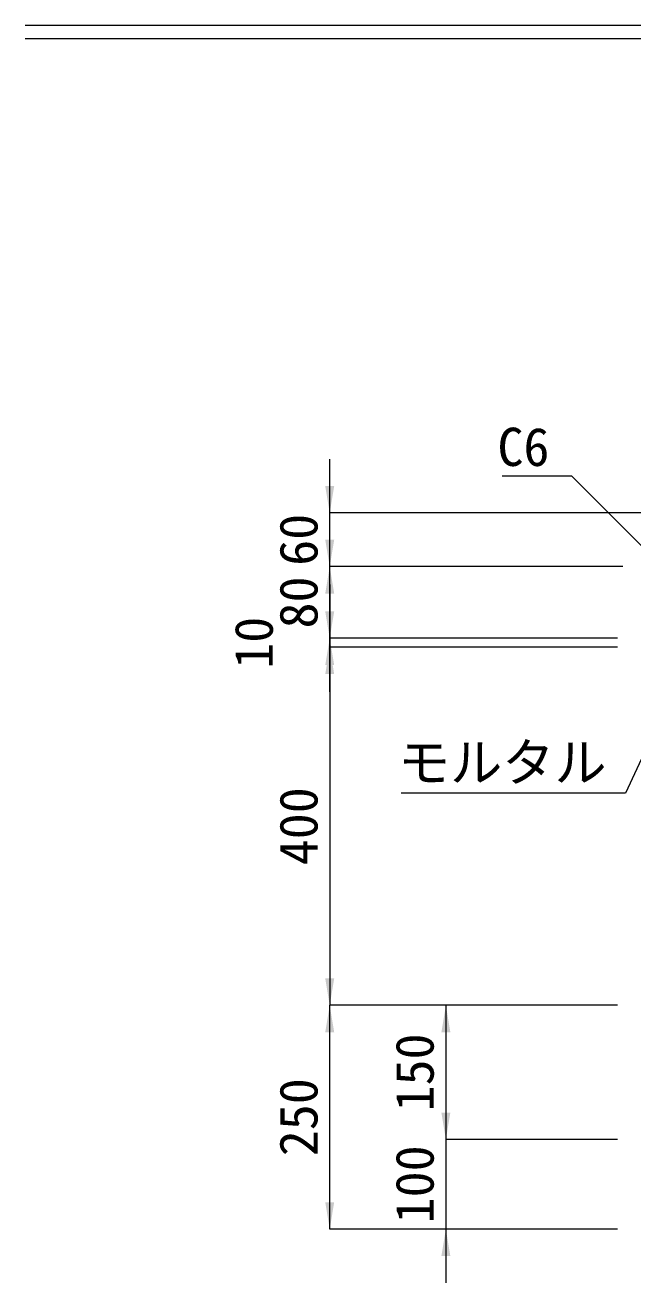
# Model space of a CAD drawing. Units: millimetres at full size. Extents: x -1934 to 78146, y -143454 to -112471.
# Drawn here: x 502 to 1182, y -137675 to -136271 of the extents above; entities that cross this region are included whole.
import ezdxf
from ezdxf.enums import TextEntityAlignment as Align

# ---------------------------------------------------------------- set-up
doc = ezdxf.new("R2010")
doc.units = ezdxf.units.MM
doc.header["$LTSCALE"] = 23
for name, color, linetype, lineweight in [('0_2', 7, 'Continuous', 13), ('寸法線', 7, 'Continuous', 13), ('引出線', 4, 'Continuous', 13)]:
    doc.layers.add(name, color=color, linetype=linetype, lineweight=lineweight)
doc.styles.add('ＭＳ ゴシック', font='')
doc.styles.get('ＭＳ ゴシック').set_extended_font_data('MS Gothic')

# ---------------------------------------------------------------- blocks, each defined once
blk = doc.blocks.new('filled_arrow')
at = {"color": 0, "linetype": 'Continuous', "lineweight": -2}
blk.add_solid([(7.5, 1.25), (0, 0), (7.5, -1.25)], dxfattribs=at)

msp = doc.modelspace()

# ---------------------------------------------------------------- linework, layer by layer
at = {"layer": '0_2'}
for p, q in [((502.21, -136270.56), (2431.73, -136270.56)), ((502.21, -136285.56), (2431.73, -136285.56))]:
    msp.add_line(p, q, dxfattribs=at)
at = {"layer": '寸法線'}
for p, q in [((842.8, -136935.41), (842.8, -136755.41)), ((842.8, -137015.41), (842.8, -136815.41)), ((1434.63, -136815.41), (842.8, -136815.41)), ((1170.63, -136875.41), (842.8, -136875.41)), ((1170.63, -136875.41), (842.8, -136875.41)), ((842.8, -136895.41), (842.8, -137025.41)), ((1164.63, -136955.41), (842.8, -136955.41)), ((1164.63, -136955.41), (842.8, -136955.41)), ((1164.63, -136965.41), (842.8, -136965.41)), ((842.8, -136965.41), (842.8, -137365.41)), ((1164.63, -136965.41), (842.8, -136965.41)), ((842.8, -137615.41), (842.8, -137365.41)), ((1164.63, -137365.41), (842.8, -137365.41)), ((1164.63, -137365.41), (842.8, -137365.41)), ((972.66, -137365.41), (972.66, -137515.41)), ((1164.63, -137365.41), (972.66, -137365.41)), ((972.66, -137455.41), (972.66, -137675.41)), ((1164.63, -137515.41), (972.66, -137515.41)), ((1164.63, -137515.41), (972.66, -137515.41)), ((1164.63, -137615.41), (842.8, -137615.41)), ((1164.63, -137615.41), (972.66, -137615.41))]:
    msp.add_line(p, q, dxfattribs=at)
at = {"layer": '引出線'}
for points in [[(1217.63, -136878.41), (1113.46, -136774.25), (1035.47, -136774.25)], [(1249.63, -136965.41), (1173.69, -137128.27), (922.77, -137128.27)]]:
    msp.add_lwpolyline(points, dxfattribs=at)

# ---------------------------------------------------------------- block references
at = {"layer": '寸法線', "xscale": 4, "yscale": 4}
for p, rotation in [((842.8, -136815.41), 90), ((842.8, -136875.41), 90), ((842.8, -136875.41), 270), ((842.8, -136955.41), 90), ((842.8, -136955.41), 270), ((842.8, -136965.41), 270), ((842.8, -136965.41), 270), ((842.8, -137365.41), 90), ((842.8, -137365.41), 270), ((972.66, -137365.41), 270), ((972.66, -137515.41), 90), ((972.66, -137515.41), 90), ((842.8, -137615.41), 90), ((972.66, -137615.41), 270)]:
    msp.add_blockref('filled_arrow', p, dxfattribs=dict(at, rotation=rotation))

# ---------------------------------------------------------------- texts
at = {"layer": '寸法線', "style": 'ＭＳ ゴシック'}
for s, p in [('60', (807.8, -136845.41)), ('80', (807.8, -136915.41)), ('10', (757.8, -136960.41)), ('400', (807.8, -137165.41)), ('150', (937.66, -137440.41)), ('250', (807.8, -137490.41)), ('100', (937.66, -137565.41))]:
    msp.add_text(s, height=42.72, rotation=90, dxfattribs=at).set_placement(p, align=Align.MIDDLE_CENTER)
at = {"layer": '引出線', "style": 'ＭＳ ゴシック'}
msp.add_text('C6', height=42.72, dxfattribs=at).set_placement((1088.46, -136720.25), align=Align.TOP_RIGHT)
msp.add_text('モルタル', height=42.72, dxfattribs=at).set_placement((1035.73, -137072.67), align=Align.TOP_CENTER)

doc.saveas('drawing.dxf')
